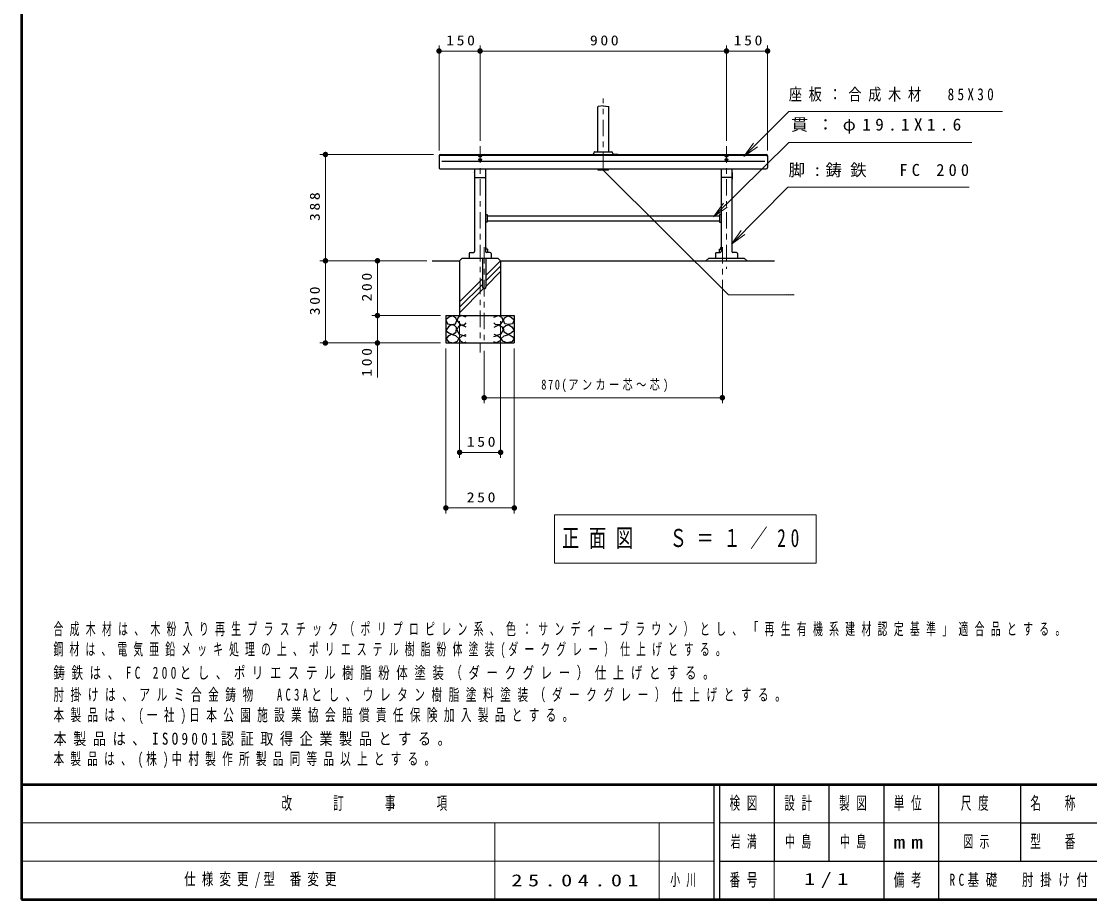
# Model space of a CAD drawing. Units: millimetres on the paper, scale 1:20. Extents: x -365 to 12, y -47 to 257.
# Drawn here: x -365 to -169.9, y 0 to 160.3 of the extents above; entities that cross this region are included whole.
import ezdxf

# ---------------------------------------------------------------- set-up
doc = ezdxf.new("R2010")
doc.units = ezdxf.units.MM
doc.linetypes.add('USER2', pattern=[6, 3, -1, 1, -1])
doc.layers.add('LY_1', color=7, linetype='Continuous', lineweight=25)
doc.layers.add('LY_2', color=7, linetype='Continuous', lineweight=13)
doc.styles.add('ＭＳ ゴシック', font='')
doc.styles.get('ＭＳ ゴシック').set_extended_font_data('MS Gothic')

# ---------------------------------------------------------------- blocks, each defined once
blk = doc.blocks.new('filled_dot')
at = {"color": 0, "linetype": 'Continuous', "lineweight": -2, "const_width": 1.25}
blk.add_lwpolyline([(-0.625, 0, 1), (0.625, 0, 1)], format="xyb", close=True, dxfattribs=at)

msp = doc.modelspace()

# ---------------------------------------------------------------- linework, layer by layer
at = {"layer": 'LY_1', "lineweight": 13}
for p, q in [((-288.717, 136.75), (-288.717, 155.889)), ((-288.717, 154.889), (-281.217, 154.889)), ((-281.217, 138.5), (-281.217, 155.889)), ((-281.217, 154.889), (-236.217, 154.889)), ((-236.217, 138.5), (-236.217, 155.889)), ((-236.217, 154.889), (-228.717, 154.889)), ((-228.717, 136.75), (-228.717, 155.889)), ((-233.038, 135.614), (-231.278, 138.094)), ((-233.038, 135.614), (-230.923, 137.742)), ((-230.568, 137.39), (-233.038, 135.614)), ((-289.717, 136), (-310.467, 136)), ((-309.467, 116.603), (-309.467, 136)), ((-238.572, 124.651), (-236.784, 127.111)), ((-238.572, 124.651), (-236.433, 126.755)), ((-236.083, 126.398), (-238.572, 124.651)), ((-235.306, 119.627), (-233.555, 122.113)), ((-235.306, 119.627), (-233.199, 121.762)), ((-232.844, 121.411), (-235.306, 119.627)), ((-290.967, 116.603), (-310.467, 116.603)), ((-309.467, 101.603), (-309.467, 116.603)), ((-299.967, 106.603), (-299.967, 116.603)), ((-280.15, 113.915), (-277.467, 116.597)), ((-280.15, 112.925), (-277.467, 115.607)), ((-284.967, 109.097), (-280.785, 113.28)), ((-280.15, 111.935), (-277.467, 114.617)), ((-284.967, 108.107), (-280.785, 112.29)), ((-284.967, 107.117), (-280.567, 111.518)), ((-236.967, 113.103), (-236.967, 90.603)), ((-288.467, 106.603), (-300.967, 106.603)), ((-299.967, 95.301), (-299.967, 106.603)), ((-284.967, 105.603), (-284.967, 80.635)), ((-277.467, 105.603), (-277.467, 80.635)), ((-288.467, 101.603), (-310.467, 101.603)), ((-287.467, 100.603), (-287.467, 70.487)), ((-280.467, 100.18), (-280.467, 90.603)), ((-274.967, 100.603), (-274.967, 70.487)), ((-236.967, 91.603), (-280.467, 91.603)), ((-277.467, 81.635), (-284.967, 81.635)), ((-274.967, 71.487), (-287.467, 71.487)), ((-267.659, 70.219), (-267.659, 61.419)), ((-219.859, 70.219), (-267.659, 70.219)), ((-219.859, 61.419), (-219.859, 70.219)), ((-267.659, 61.419), (-219.859, 61.419))]:
    msp.add_line(p, q, dxfattribs=at)
at = {"layer": 'LY_1'}
for p, q in [((-259.717, 136.501), (-259.717, 144.696)), ((-258.717, 144.889), (-259.675, 144.745)), ((-258.717, 144.889), (-257.76, 144.745)), ((-257.717, 136.501), (-257.717, 144.696)), ((-288.217, 134.759), (-229.217, 134.759)), ((-261.36, 136.001), (-260.566, 136.001)), ((-260.357, 136.441), (-260.543, 136.016)), ((-260.265, 136.501), (-258.717, 136.501)), ((-258.717, 136.501), (-257.17, 136.501)), ((-257.078, 136.441), (-256.892, 136.016)), ((-256.074, 136.001), (-256.869, 136.001)), ((-259.667, 133.14), (-259.667, 133.365)), ((-257.767, 133.14), (-259.667, 133.14)), ((-258.717, 133.14), (-258.611, 133.034)), ((-258.717, 133.14), (-258.593, 133.052)), ((-258.629, 133.017), (-258.717, 133.14)), ((-257.767, 133.14), (-257.767, 133.365)), ((-280.785, 117.103), (-280.785, 111.819)), ((-280.15, 119.002), (-280.217, 119.002)), ((-279.862, 118.718), (-280.217, 118.718)), ((-280.15, 119.002), (-280.15, 118.718)), ((-280.15, 117.103), (-280.15, 111.819)), ((-279.862, 118.718), (-279.862, 118.103)), ((-237.572, 118.718), (-237.572, 118.103)), ((-237.572, 118.718), (-237.217, 118.718)), ((-237.285, 119.002), (-237.285, 118.718)), ((-237.285, 119.002), (-237.217, 119.002))]:
    msp.add_line(p, q, dxfattribs=at)
at = {"layer": 'LY_1', "linetype": 'USER2', "lineweight": 13}
for p, q in [((-258.717, 133.346), (-258.717, 146.2)), ((-281.217, 137.5), (-281.217, 99.85)), ((-236.217, 137.5), (-236.217, 115.103)), ((-280.467, 119.103), (-280.467, 101.603)), ((-236.967, 119.103), (-236.967, 114.103)), ((-280.467, 118.541), (-280.467, 116.918))]:
    msp.add_line(p, q, dxfattribs=at)
at = {"layer": 'LY_1', "color": 4}
for p, q in [((-288.717, 135.75), (-288.717, 133.615)), ((-288.467, 136), (-228.967, 136)), ((-288.467, 135.899), (-228.967, 135.899)), ((-228.717, 135.75), (-228.717, 133.615)), ((-288.467, 133.365), (-228.967, 133.365)), ((-282.267, 132.728), (-282.217, 132.753)), ((-282.267, 132.728), (-282.267, 131.478)), ((-282.217, 133.365), (-282.217, 118.287)), ((-280.217, 133.365), (-280.217, 118.287)), ((-237.217, 133.365), (-237.217, 118.287)), ((-235.217, 133.365), (-235.217, 118.287)), ((-235.167, 132.728), (-235.217, 132.753)), ((-235.167, 132.728), (-235.167, 131.478)), ((-282.267, 131.478), (-282.217, 131.453)), ((-282.142, 131.778), (-280.292, 131.778)), ((-235.292, 131.778), (-237.142, 131.778)), ((-235.167, 131.478), (-235.217, 131.453)), ((-280.217, 125.06), (-279.962, 125.033)), ((-279.917, 124.983), (-279.917, 123.723)), ((-237.517, 124.983), (-237.517, 123.723)), ((-237.217, 125.06), (-237.473, 125.033)), ((-279.962, 123.673), (-280.217, 123.647)), ((-279.917, 124.831), (-237.517, 124.831)), ((-279.917, 123.876), (-237.517, 123.876)), ((-237.473, 123.673), (-237.217, 123.647)), ((-284.467, 117.103), (-284.967, 116.603)), ((-284.467, 117.103), (-277.967, 117.103)), ((-283.217, 117.959), (-283.217, 117.103)), ((-283.073, 118.109), (-282.361, 118.137)), ((-279.361, 118.109), (-280.073, 118.137)), ((-279.217, 117.959), (-279.217, 117.103)), ((-277.967, 117.103), (-277.467, 116.603)), ((-239.467, 117.103), (-239.967, 116.603)), ((-239.467, 117.103), (-232.967, 117.103)), ((-238.217, 117.959), (-238.217, 117.103)), ((-238.073, 118.109), (-237.361, 118.137)), ((-234.361, 118.109), (-235.073, 118.137)), ((-234.217, 117.959), (-234.217, 117.103)), ((-232.967, 117.103), (-232.467, 116.603)), ((-289.967, 116.603), (-284.967, 116.603)), ((-284.967, 116.603), (-284.967, 106.603)), ((-277.467, 116.603), (-227.467, 116.603)), ((-277.467, 116.603), (-277.467, 106.603)), ((-287.467, 106.603), (-287.467, 101.603)), ((-287.467, 106.603), (-274.967, 106.603)), ((-274.967, 106.603), (-274.967, 101.603)), ((-287.467, 101.603), (-274.967, 101.603))]:
    msp.add_line(p, q, dxfattribs=at)
at = {"layer": 'LY_1', "lineweight": 13}
for points in [[(-233.038, 135.614), (-224.839, 143.864), (-185.819, 143.864)], [(-238.572, 124.651), (-224.824, 138.175), (-191.437, 138.175)], [(-258.717, 133.14), (-235.865, 110.366), (-223.884, 110.366)], [(-235.306, 119.627), (-225.017, 130.057), (-191.872, 130.057)]]:
    msp.add_lwpolyline(points, dxfattribs=at)
at = {"layer": 'LY_1', "color": 4}
for points in [[(-280.917, 135.727), (-280.919, 135.735), (-280.922, 135.743), (-280.928, 135.75), (-280.935, 135.758), (-280.945, 135.765), (-280.958, 135.772), (-280.972, 135.778), (-280.988, 135.784), (-281.005, 135.79), (-281.025, 135.795), (-281.045, 135.8), (-281.067, 135.804), (-281.091, 135.808), (-281.115, 135.811), (-281.14, 135.813), (-281.165, 135.815), (-281.191, 135.816), (-281.217, 135.816), (-281.244, 135.816), (-281.269, 135.815), (-281.295, 135.813), (-281.32, 135.811), (-281.344, 135.808), (-281.367, 135.804), (-281.389, 135.8), (-281.41, 135.795), (-281.43, 135.79), (-281.447, 135.784), (-281.463, 135.778), (-281.477, 135.772), (-281.489, 135.765), (-281.499, 135.758), (-281.507, 135.75), (-281.513, 135.743), (-281.516, 135.735), (-281.517, 135.727), (-281.516, 135.719), (-281.513, 135.712), (-281.507, 135.704), (-281.499, 135.696), (-281.489, 135.689), (-281.477, 135.682), (-281.463, 135.676), (-281.447, 135.67), (-281.43, 135.664), (-281.41, 135.659), (-281.389, 135.654), (-281.367, 135.65), (-281.344, 135.646), (-281.32, 135.643), (-281.295, 135.641), (-281.269, 135.639), (-281.244, 135.638), (-281.217, 135.638), (-281.191, 135.638), (-281.165, 135.639), (-281.14, 135.641), (-281.115, 135.643), (-281.091, 135.646), (-281.067, 135.65), (-281.045, 135.654), (-281.025, 135.659), (-281.005, 135.664), (-280.988, 135.67), (-280.972, 135.676), (-280.958, 135.682), (-280.945, 135.689), (-280.935, 135.696), (-280.928, 135.704), (-280.922, 135.712), (-280.919, 135.719)], [(-280.917, 135.057), (-280.919, 135.065), (-280.922, 135.072), (-280.928, 135.08), (-280.935, 135.088), (-280.945, 135.095), (-280.958, 135.102), (-280.972, 135.108), (-280.988, 135.114), (-281.005, 135.12), (-281.025, 135.125), (-281.045, 135.13), (-281.067, 135.134), (-281.091, 135.138), (-281.115, 135.141), (-281.14, 135.143), (-281.165, 135.145), (-281.191, 135.146), (-281.217, 135.146), (-281.244, 135.146), (-281.269, 135.145), (-281.295, 135.143), (-281.32, 135.141), (-281.344, 135.138), (-281.367, 135.134), (-281.389, 135.13), (-281.41, 135.125), (-281.43, 135.12), (-281.447, 135.114), (-281.463, 135.108), (-281.477, 135.102), (-281.489, 135.095), (-281.499, 135.088), (-281.507, 135.08), (-281.513, 135.072), (-281.516, 135.065), (-281.517, 135.057), (-281.516, 135.049), (-281.513, 135.041), (-281.507, 135.034), (-281.499, 135.026), (-281.489, 135.019), (-281.477, 135.012), (-281.463, 135.006), (-281.447, 135), (-281.43, 134.994), (-281.41, 134.989), (-281.389, 134.984), (-281.367, 134.98), (-281.344, 134.976), (-281.32, 134.973), (-281.295, 134.971), (-281.269, 134.969), (-281.244, 134.968), (-281.217, 134.968), (-281.191, 134.968), (-281.165, 134.969), (-281.14, 134.971), (-281.115, 134.973), (-281.091, 134.976), (-281.067, 134.98), (-281.045, 134.984), (-281.025, 134.989), (-281.005, 134.994), (-280.988, 135), (-280.972, 135.006), (-280.958, 135.012), (-280.945, 135.019), (-280.935, 135.026), (-280.928, 135.034), (-280.922, 135.041), (-280.919, 135.049)], [(-235.917, 135.727), (-235.919, 135.735), (-235.922, 135.743), (-235.928, 135.75), (-235.935, 135.758), (-235.945, 135.765), (-235.958, 135.772), (-235.972, 135.778), (-235.988, 135.784), (-236.005, 135.79), (-236.025, 135.795), (-236.045, 135.8), (-236.067, 135.804), (-236.091, 135.808), (-236.115, 135.811), (-236.14, 135.813), (-236.165, 135.815), (-236.191, 135.816), (-236.217, 135.816), (-236.244, 135.816), (-236.269, 135.815), (-236.295, 135.813), (-236.32, 135.811), (-236.344, 135.808), (-236.367, 135.804), (-236.389, 135.8), (-236.41, 135.795), (-236.429, 135.79), (-236.447, 135.784), (-236.463, 135.778), (-236.477, 135.772), (-236.489, 135.765), (-236.499, 135.758), (-236.507, 135.75), (-236.513, 135.743), (-236.516, 135.735), (-236.517, 135.727), (-236.516, 135.719), (-236.513, 135.712), (-236.507, 135.704), (-236.499, 135.696), (-236.489, 135.689), (-236.477, 135.682), (-236.463, 135.676), (-236.447, 135.67), (-236.429, 135.664), (-236.41, 135.659), (-236.389, 135.654), (-236.367, 135.65), (-236.344, 135.646), (-236.32, 135.643), (-236.295, 135.641), (-236.269, 135.639), (-236.244, 135.638), (-236.217, 135.638), (-236.191, 135.638), (-236.165, 135.639), (-236.14, 135.641), (-236.115, 135.643), (-236.091, 135.646), (-236.067, 135.65), (-236.045, 135.654), (-236.025, 135.659), (-236.005, 135.664), (-235.988, 135.67), (-235.972, 135.676), (-235.958, 135.682), (-235.945, 135.689), (-235.935, 135.696), (-235.928, 135.704), (-235.922, 135.712), (-235.919, 135.719)], [(-235.917, 135.057), (-235.919, 135.065), (-235.922, 135.072), (-235.928, 135.08), (-235.935, 135.088), (-235.945, 135.095), (-235.958, 135.102), (-235.972, 135.108), (-235.988, 135.114), (-236.005, 135.12), (-236.025, 135.125), (-236.045, 135.13), (-236.067, 135.134), (-236.091, 135.138), (-236.115, 135.141), (-236.14, 135.143), (-236.165, 135.145), (-236.191, 135.146), (-236.217, 135.146), (-236.244, 135.146), (-236.269, 135.145), (-236.295, 135.143), (-236.32, 135.141), (-236.344, 135.138), (-236.367, 135.134), (-236.389, 135.13), (-236.41, 135.125), (-236.429, 135.12), (-236.447, 135.114), (-236.463, 135.108), (-236.477, 135.102), (-236.489, 135.095), (-236.499, 135.088), (-236.507, 135.08), (-236.513, 135.072), (-236.516, 135.065), (-236.517, 135.057), (-236.516, 135.049), (-236.513, 135.041), (-236.507, 135.034), (-236.499, 135.026), (-236.489, 135.019), (-236.477, 135.012), (-236.463, 135.006), (-236.447, 135), (-236.429, 134.994), (-236.41, 134.989), (-236.389, 134.984), (-236.367, 134.98), (-236.344, 134.976), (-236.32, 134.973), (-236.295, 134.971), (-236.269, 134.969), (-236.244, 134.968), (-236.217, 134.968), (-236.191, 134.968), (-236.165, 134.969), (-236.14, 134.971), (-236.115, 134.973), (-236.091, 134.976), (-236.067, 134.98), (-236.045, 134.984), (-236.025, 134.989), (-236.005, 134.994), (-235.988, 135), (-235.972, 135.006), (-235.958, 135.012), (-235.945, 135.019), (-235.935, 135.026), (-235.928, 135.034), (-235.922, 135.041), (-235.919, 135.049)]]:
    msp.add_lwpolyline(points, close=True, dxfattribs=at)
at = {"layer": 'LY_1'}
for points in [[(-286.345, 106.573), (-286.979, 106.272), (-287.454, 105.797), (-287.153, 105.1), (-286.424, 104.957), (-285.727, 105.116), (-285.474, 105.702), (-285.664, 106.209)], [(-276.09, 106.573), (-275.456, 106.272), (-274.981, 105.797), (-275.282, 105.1), (-276.011, 104.957), (-276.708, 105.116), (-276.961, 105.702), (-276.771, 106.209)], [(-286.472, 104.926), (-287.01, 104.577), (-287.454, 103.896), (-286.947, 103.436), (-286.282, 103.12), (-285.585, 103.563), (-285.505, 104.403), (-285.913, 104.765)], [(-275.963, 104.926), (-275.424, 104.577), (-274.981, 103.896), (-275.488, 103.436), (-276.153, 103.12), (-276.85, 103.563), (-276.929, 104.403), (-276.522, 104.765)], [(-286.513, 103.129), (-287.081, 102.81), (-287.419, 102.387), (-287.016, 101.821), (-286.073, 101.618), (-285.357, 101.937), (-285.084, 102.442), (-285.623, 102.898)], [(-275.922, 103.129), (-275.353, 102.81), (-275.016, 102.387), (-275.419, 101.821), (-276.362, 101.618), (-277.077, 101.937), (-277.351, 102.442), (-276.812, 102.898)]]:
    msp.add_lwpolyline(points, close=True, dxfattribs=at)
for points in [[(-283.747, 106.288), (-284.602, 106.605), (-285.141, 106.336), (-285.458, 105.734), (-284.872, 104.973), (-284.095, 104.91), (-283.747, 105.306)], [(-278.688, 106.288), (-277.832, 106.605), (-277.294, 106.336), (-276.977, 105.734), (-277.563, 104.973), (-278.339, 104.91), (-278.688, 105.306)], [(-283.763, 104.482), (-284.523, 104.878), (-285.157, 104.625), (-285.458, 103.975), (-285.014, 103.199), (-284.254, 102.961), (-283.763, 103.167)], [(-278.672, 104.482), (-277.912, 104.878), (-277.278, 104.625), (-276.977, 103.975), (-277.421, 103.199), (-278.181, 102.961), (-278.672, 103.167)], [(-283.747, 102.755), (-284.412, 102.961), (-285.062, 102.407), (-284.887, 102.011), (-284.159, 101.646), (-283.747, 101.805)], [(-278.688, 102.755), (-278.023, 102.961), (-277.373, 102.407), (-277.547, 102.011), (-278.276, 101.646), (-278.688, 101.805)]]:
    msp.add_lwpolyline(points, dxfattribs=at)
for centre, radius, start, end in [((-259.667, 144.696), 0.05, 98.53077, 180), ((-257.767, 144.696), 0.05, 0, 81.46923), ((-261.36, 135.901), 0.1, 82.07609, 97.92391), ((-260.566, 136.026), 0.025, 270, 336.37062), ((-260.265, 136.401), 0.1, 90, 156.37062), ((-257.17, 136.401), 0.1, 23.62938, 90), ((-256.869, 136.026), 0.025, 203.62938, 270), ((-280.467, 111.819), 0.318, 179.99998, 0)]:
    msp.add_arc(centre, radius, start, end, dxfattribs=at)
at = {"layer": 'LY_1', "color": 4}
for centre, radius, start, end in [((-288.467, 135.75), 0.25, 89.99998, 179.99996), ((-288.467, 135.649), 0.25, 89.99998, 179.99996), ((-228.967, 135.75), 0.25, 0, 89.99998), ((-228.967, 135.649), 0.25, 0, 89.99998), ((-288.467, 133.615), 0.25, 179.99998, 270.00002), ((-228.967, 133.615), 0.25, 270.00002, 0), ((-282.142, 131.853), 0.075, 179.99998, 270.00002), ((-280.292, 131.853), 0.075, 270.00002, 0), ((-237.142, 131.853), 0.075, 179.99996, 269.99995), ((-235.292, 131.853), 0.075, 269.99996, 0), ((-279.967, 124.983), 0.05, 0, 83.99155), ((-237.467, 124.983), 0.05, 96.00842, 179.99996), ((-279.967, 123.723), 0.05, 276.00845, 0), ((-237.467, 123.723), 0.05, 179.99996, 263.99151), ((-283.067, 117.959), 0.15, 92.29005, 179.99996), ((-282.367, 118.287), 0.15, 272.29, 0), ((-280.067, 118.287), 0.15, 179.99996, 267.70997), ((-279.367, 117.959), 0.15, 0, 87.70991), ((-238.067, 117.959), 0.15, 92.29005, 179.99996), ((-237.367, 118.287), 0.15, 272.28999, 0), ((-235.067, 118.287), 0.15, 179.99996, 267.70997), ((-234.367, 117.959), 0.15, 0, 87.70991)]:
    msp.add_arc(centre, radius, start, end, dxfattribs=at)
at = {"layer": 'LY_2', "lineweight": 50}
for p, q in [((-365, 257), (-365, 0)), ((-365, 21), (0, 21)), ((-365, 0), (0, 0))]:
    msp.add_line(p, q, dxfattribs=at)
at = {"layer": 'LY_2', "color": 211, "lineweight": 25}
for p, q in [((-238.5, 21), (-238.5, 0)), ((-237.5, 21), (-237.5, 0)), ((-227.5, 21), (-227.5, 7)), ((-217.5, 21), (-217.5, 7)), ((-207.5, 21), (-207.5, 0)), ((-197.5, 21), (-197.5, 7)), ((-182.5, 21), (-182.5, 7)), ((-182.5, 14), (-70, 14)), ((-237.5, 7), (0, 7))]:
    msp.add_line(p, q, dxfattribs=at)
at = {"layer": 'LY_2'}
for p, q in [((-365, 14), (-238.5, 14)), ((-278.5, 14), (-278.5, 0)), ((-248.5, 14), (-248.5, 0)), ((-237.5, 14), (-182.5, 14)), ((-365, 7), (-238.5, 7)), ((-227.5, 7), (-227.5, 0))]:
    msp.add_line(p, q, dxfattribs=at)
at = {"layer": 'LY_2', "lineweight": 25}
msp.add_line((-197.5, 7), (-197.5, 0), dxfattribs=at)

# ---------------------------------------------------------------- block references
at = {"layer": 'LY_1', "lineweight": 13, "xscale": 0.4, "yscale": 0.4}
for p in [(-288.717, 154.889), (-281.217, 154.889), (-236.217, 154.889), (-280.467, 91.603), (-284.967, 81.635), (-287.467, 71.487)]:
    msp.add_blockref('filled_dot', p, dxfattribs=at)
for p, rotation in [((-281.217, 154.889), 180), ((-236.217, 154.889), 180), ((-228.717, 154.889), 180), ((-309.467, 136), 270), ((-309.467, 116.603), 270), ((-299.967, 116.603), 270), ((-299.967, 106.603), 270), ((-309.467, 101.603), 90), ((-299.967, 101.603), 90), ((-236.967, 91.603), 180), ((-277.467, 81.635), 180), ((-274.967, 71.487), 180)]:
    msp.add_blockref('filled_dot', p, dxfattribs=dict(at, rotation=rotation))

# ---------------------------------------------------------------- texts
at = {"layer": 'LY_1', "style": 'ＭＳ ゴシック'}
for s, insert, char_height, attachment_point in [('\\T1.33;\\W1.15;150', (-284.546, 155.889), 1.833, 8), ('\\T1.33;\\W1.15;900', (-258.301, 155.889), 1.833, 8), ('\\T1.33;\\W1.15;150', (-232.046, 155.889), 1.833, 8), ('\\T1.51;\\W0.8;座板：合成木材\u300085X30', (-224.819, 146.864), 2.199, 4), ('\\T1.5;\\W1.05;貫：φ19.1X1.6', (-224.437, 141.175), 2.199, 4), ('\\T1.5;脚:鋳鉄\u3000FC\\~200', (-224.872, 133.057), 2.199, 4), ('\\T1.5;\\W1.35;PL-4.5X38w', (-225.384, 110.499), 0.11, 4), ('\\T1.32;\\W0.75;870(アンカー芯～芯)', (-258.293, 92.603), 1.833, 8), ('\\T1.33;\\W1.15;150', (-280.796, 82.635), 1.833, 8), ('\\T1.33;\\W1.15;250', (-280.802, 72.487), 1.833, 8), ('\\T1.56;\\W0.7;正面図\u3000Ｓ＝１／20', (-266.259, 65.819), 3.299, 4), ('\\T1.64;\\W0.6;合成木材は、木粉入り再生プラスチック（ポリプロピレン系、色：サンディーブラウン）とし、「再生有機系建材認定基準」適合品とする。', (-359.133, 48.029), 2.199, 7), ('\\T1.62;\\W0.6;鋼材は、電気亜鉛メッキ処理の上、ポリエステル樹脂粉体塗装(ダークグレー）仕上げとする。', (-359.133, 44.029), 2.199, 7), ('\\T1.57;\\W0.7;鋳鉄は、FC\\~200とし、ポリエステル樹脂粉体塗装（ダークグレー）仕上げとする。', (-359.133, 40.029), 2.199, 7), ('\\T1.61;\\W0.65;肘掛けは、アルミ合金鋳物\u3000AC3Aとし、ウレタン樹脂塗料塗装（ダークグレー）仕上げとする。', (-359.133, 36.029), 2.199, 7), ('\\T1.59;\\W0.65;本製品は、(一社)日本公園施設業協会賠償責任保険加入製品とする。', (-359.133, 32.029), 2.199, 7), ('\\T1.5;\\W0.8;本製品は、ISO9001認証取得企業製品とする。', (-359.133, 28.029), 2.199, 7), ('\\T1.58;\\W0.65;本製品は、(株)中村製作所製品同等品以上とする。', (-359.133, 24.029), 2.199, 7), ('\\T1.64;\\W0.6;岩満', (-232.5, 10.5), 2.199, 5), ('\\T1.64;\\W0.6;中島', (-225.5, 10.5), 2.199, 4), ('\\T1.64;\\W0.6;中島', (-212.5, 10.5), 2.199, 5), ('\\T1.64;\\W0.6;図示', (-190, 10.5), 2.199, 5), ('\\T1.53;\\W0.7;仕様変更/型\\~番変更', (-335.25, 3.5), 2.199, 4), ('\\T1.5;\\W1.35;25.04.01', (-275.5, 3.5), 2.199, 4), ('\\T1.64;\\W0.6;小川', (-246.5, 3.5), 2.199, 4), ('\\T1.5;\\W1.35;1/1', (-217.5, 3.5), 2.199, 5), ('\\T1.58;\\W0.7;RC基礎\u3000肘掛け付', (-195.5, 3.5), 2.199, 4)]:
    msp.add_mtext(s, dxfattribs=dict(at, insert=insert, char_height=char_height, attachment_point=attachment_point))
at = {"layer": 'LY_1', "char_height": 1.833, "attachment_point": 8, "rotation": 90, "style": 'ＭＳ ゴシック'}
for s, insert in [('\\T1.33;\\W1.15;388', (-310.467, 126.718)), ('\\T1.33;\\W1.15;200', (-300.967, 112.02)), ('\\T1.33;\\W1.15;300', (-310.467, 109.52)), ('\\T1.33;\\W1.15;100', (-300.967, 98.301))]:
    msp.add_mtext(s, dxfattribs=dict(at, insert=insert))
at = {"layer": 'LY_2', "color": 4, "char_height": 2.346, "attachment_point": 5, "style": 'ＭＳ ゴシック'}
for s, insert in [('\\T1.64;\\W0.6;改\u3000\u3000訂\u3000\u3000事\u3000\u3000項', (-301.75, 17.5)), ('\\T1.64;\\W0.6;検図', (-232.5, 17.5)), ('\\T1.64;\\W0.6;設計', (-222.5, 17.5)), ('\\T1.64;\\W0.6;製図', (-212.5, 17.5)), ('\\T1.64;\\W0.6;単位', (-202.5, 17.5)), ('\\T1.64;\\W0.6;尺度', (-190.25, 17.5)), ('\\T1.64;\\W0.6;名\u3000称', (-176, 17.5)), ('\\T1.64;\\W0.6;型\u3000番', (-176, 10.5)), ('\\T1.5;\\W1.35;mm', (-202.5, 10.5)), ('\\T1.64;\\W0.6;番号', (-232.5, 3.5)), ('\\T1.64;\\W0.6;備考', (-202.5, 3.5))]:
    msp.add_mtext(s, dxfattribs=dict(at, insert=insert))

doc.saveas('drawing.dxf')
